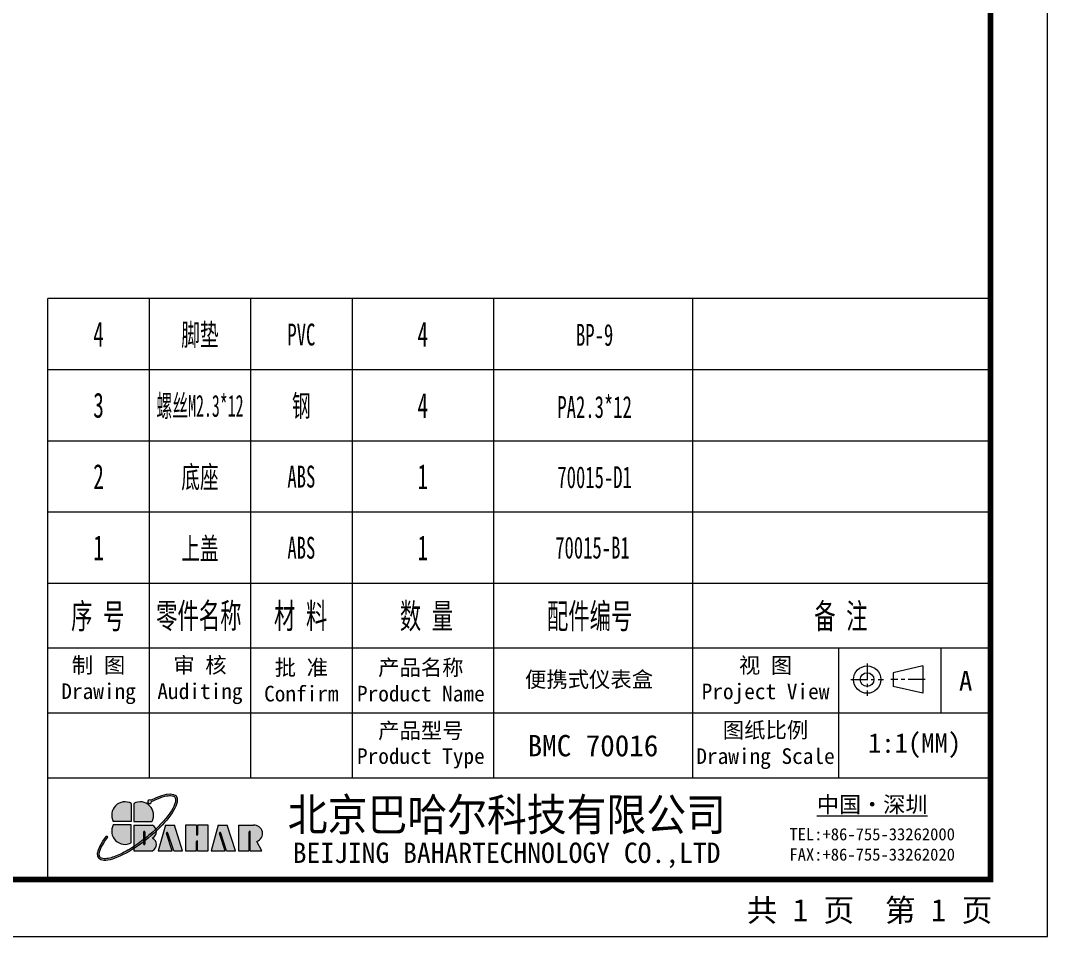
# Model space of a CAD drawing. Header units: millimetres. Extents: x 2243 to 2552, y 611 to 826.
# Drawn here: x 2456.2 to 2552.3, y 611.2 to 696.9 of the extents above; entities that cross this region are included whole.
import ezdxf
from ezdxf.enums import TextEntityAlignment as Align

# ---------------------------------------------------------------- set-up
doc = ezdxf.new("R2010")
doc.units = ezdxf.units.MM
doc.linetypes.add('CENTER', pattern=[50.8, 31.75, -6.35, 6.35, -6.35])
doc.layers.add('from', color=7, linetype='Continuous', lineweight=13)
doc.styles.add('FFS', font='SIMFANG.TTF', dxfattribs={"width": 0.9})
doc.styles.add('宋体', font='SimSun.ttf')
doc.styles.add('样式 1', font='SIMKAI.TTF')

msp = doc.modelspace()

# ---------------------------------------------------------------- hatches: boundary and pattern name
at = {"layer": 'from'}
h = msp.add_hatch(color=5, dxfattribs=at)
h.set_gradient(color1=(0, 0, 255), color2=(204, 204, 255), rotation=270, one_color=1, tint=0.9, name='HEMISPHERICAL')
edge = h.paths.add_edge_path()
edge.add_arc((2468.25, 623.782), 0.179, 53.71062, 361.77764)
edge.add_spline(control_points=[(2468.429, 623.788), (2468.523, 623.836), (2468.616, 623.882), (2469.071, 624.096), (2469.405, 624.218), (2469.895, 624.336), (2470.074, 624.357), (2470.325, 624.349), (2470.412, 624.33), (2470.54, 624.277), (2470.583, 624.245), (2470.615, 624.205), (2470.645, 624.167), (2470.667, 624.12), (2470.691, 623.997), (2470.692, 623.921), (2470.666, 623.739), (2470.638, 623.635), (2470.506, 623.283), (2470.351, 623.001), (2469.926, 622.39), (2469.655, 622.061), (2469.187, 621.56), (2469.021, 621.393), (2468.846, 621.227)], knot_values=[5.294493, 5.294493, 5.294493, 5.294493, 5.376277, 5.376277, 5.702775, 5.702775, 5.939248, 5.939248, 6.116058, 6.116058, 6.283185, 6.283185, 6.283185, 6.442424, 6.442424, 6.601663, 6.601663, 6.760901, 6.760901, 7.088368, 7.088368, 7.415835, 7.415835, 7.578603, 7.578603, 7.578603, 7.578603], degree=3, periodic=0)
edge.add_ellipse((2467.669, 620.967), major_axis=(1.227, 0.053), ratio=0.67178, start_angle=362.49244, end_angle=374.72333, ccw=False)
edge.add_ellipse((2467.108, 621.398), major_axis=(3.629, 2.905), ratio=0.307549, start_angle=-75.30393, end_angle=56.66872)
edge = h.paths.add_edge_path()
edge.add_ellipse((2467.108, 621.398), major_axis=(3.629, 2.905), ratio=0.307549, start_angle=-233.44549, end_angle=-108.8635)
edge.add_line((2466.78, 619.402), (2466.78, 619.589))
edge.add_spline(control_points=[(2466.78, 619.589), (2466.41, 619.348), (2466.045, 619.136), (2465.255, 618.74), (2464.845, 618.583), (2464.315, 618.459), (2464.146, 618.439), (2463.898, 618.445), (2463.808, 618.463), (2463.685, 618.514), (2463.644, 618.542), (2463.582, 618.61), (2463.56, 618.651), (2463.53, 618.756), (2463.524, 618.822), (2463.535, 618.979), (2463.554, 619.07), (2463.651, 619.38), (2463.773, 619.632), (2464.063, 620.085), (2464.198, 620.272), (2464.352, 620.466)], knot_values=[8.160228, 8.160228, 8.160228, 8.160228, 8.46118, 8.46118, 8.851592, 8.851592, 9.075192, 9.075192, 9.255281, 9.255281, 9.404795, 9.404795, 9.554309, 9.554309, 9.703823, 9.703823, 9.853337, 9.853337, 10.159988, 10.159988, 10.357569, 10.357569, 10.357569, 10.357569], degree=3, periodic=0)
edge.add_line((2464.352, 620.466), (2464.229, 620.564))
edge = h.paths.add_edge_path()
edge.add_spline(control_points=[(2467.691, 620.236), (2467.499, 620.089), (2467.305, 619.947), (2467, 619.735), (2466.89, 619.661), (2466.78, 619.589)], knot_values=[7.912898, 7.912898, 7.912898, 7.912898, 8.070768, 8.070768, 8.160228, 8.160228, 8.160228, 8.160228], degree=3, periodic=0)
edge.add_line((2466.78, 619.589), (2466.78, 619.402))
edge.add_ellipse((2467.108, 621.398), major_axis=(3.629, 2.905), ratio=0.307549, start_angle=-108.8635, end_angle=-94.86485)
edge.add_line((2467.691, 620.039), (2467.691, 620.236))
edge = h.paths.add_edge_path()
edge.add_spline(control_points=[(2468.846, 621.227), (2468.67, 621.059), (2468.485, 620.892), (2468.138, 620.593), (2467.976, 620.461), (2467.813, 620.332)], knot_values=[7.578603, 7.578603, 7.578603, 7.578603, 7.743301, 7.743301, 7.879158, 7.879158, 7.879158, 7.879158], degree=3, periodic=0)
edge.add_line((2467.813, 620.332), (2467.813, 620.133))
edge.add_ellipse((2467.108, 621.398), major_axis=(3.629, 2.905), ratio=0.307549, start_angle=-92.96123, end_angle=-75.30393)
edge.add_ellipse((2467.669, 620.967), major_axis=(1.227, 0.053), ratio=0.67178, start_angle=362.49244, end_angle=374.72333)
edge = h.paths.add_edge_path()
edge.add_ellipse((2467.108, 621.398), major_axis=(3.629, 2.905), ratio=0.307549, start_angle=-94.86485, end_angle=-92.96123)
edge.add_line((2467.813, 620.133), (2467.813, 620.332))
edge.add_spline(control_points=[(2467.813, 620.332), (2467.772, 620.3), (2467.731, 620.268), (2467.691, 620.236)], knot_values=[7.879158, 7.879158, 7.879158, 7.879158, 7.912898, 7.912898, 7.912898, 7.912898], degree=3, periodic=0)
edge.add_line((2467.691, 620.236), (2467.691, 620.039))
h = msp.add_hatch(color=256, dxfattribs=at)
h.set_gradient(color1=(204, 51, 0), color2=(255, 140, 102), one_color=1, tint=0.7, name='HEMISPHERICAL')
h.paths.add_polyline_path([(2466.538, 623.617, 0.742451), (2464.844, 621.94), (2466.538, 621.94)])
h = msp.add_hatch(color=256, dxfattribs=at)
h.set_gradient(color1=(35, 39, 169), color2=(98, 103, 223), one_color=1, tint=0.63, name='HEMISPHERICAL')
h.paths.add_polyline_path([(2466.78, 623.617), (2466.78, 621.94), (2468.474, 621.94, 0.742451)])
h = msp.add_hatch(color=256, dxfattribs=at)
h.set_gradient(color1=(0, 127, 63), color2=(15, 255, 135), one_color=1, tint=0.53, name='INVCURVED')
h.paths.add_polyline_path([(2466.538, 621.616), (2464.844, 621.616, 0.742451), (2466.538, 619.939)])
h = msp.add_hatch(color=7, dxfattribs=at)
h.paths.add_polyline_path([(2478.117, 621.577), (2476.577, 621.577), (2476.577, 619.175), (2477.558, 619.175), (2477.558, 620.953, -1), (2477.68, 620.953), (2477.68, 619.175), (2478.76, 619.175), (2478.295, 620.066, 0.80943)])
h.paths.add_polyline_path([(2475.459, 619.175), (2476.296, 619.175), (2475.527, 621.577), (2474.682, 621.577), (2474.008, 619.175), (2475.309, 619.175), (2474.785, 620.804, -1), (2474.921, 620.848)])
h.paths.add_polyline_path([(2473.733, 621.577), (2472.749, 621.577), (2472.749, 620.712, -1), (2472.626, 620.712), (2472.626, 621.577), (2471.608, 621.577), (2471.608, 619.175), (2472.626, 619.175), (2472.626, 620.047, -1), (2472.749, 620.047), (2472.749, 619.175), (2473.733, 619.175)])
h.paths.add_polyline_path([(2470.572, 621.577), (2469.727, 621.577), (2469.053, 619.175), (2470.354, 619.175), (2469.83, 620.804, -1), (2469.966, 620.848), (2470.504, 619.175), (2471.341, 619.175)])
edge = h.paths.add_edge_path()
edge.add_line((2467.813, 620.133), (2467.813, 619.829))
edge.add_arc((2467.752, 619.829), 0.0612, -180, 0, ccw=False)
edge.add_line((2467.691, 619.829), (2467.691, 620.039))
edge.add_ellipse((2467.108, 621.398), major_axis=(3.629, 2.905), ratio=0.307549, start_angle=-108.8635, end_angle=-94.86485, ccw=False)
edge.add_line((2466.78, 619.402), (2466.78, 619.175))
edge.add_line((2466.78, 619.175), (2468.524, 619.175))
edge.add_ellipse((2467.669, 619.747), major_axis=(1.227, 0.053), ratio=0.67178, start_angle=312.54488, end_angle=406.01563)
edge.add_ellipse((2467.669, 620.967), major_axis=(1.227, 0.053), ratio=0.67178, start_angle=310.68759, end_angle=362.49244)
edge.add_ellipse((2467.108, 621.398), major_axis=(3.629, 2.905), ratio=0.307549, start_angle=-92.96123, end_angle=-75.30393, ccw=False)
edge = h.paths.add_edge_path()
edge.add_line((2466.78, 621.577), (2466.78, 619.589))
edge.add_spline(control_points=[(2466.78, 619.589), (2466.89, 619.661), (2467, 619.735), (2467.305, 619.947), (2467.499, 620.089), (2467.691, 620.236)], knot_values=[7.912898, 7.912898, 7.912898, 7.912898, 8.002358, 8.002358, 8.160228, 8.160228, 8.160228, 8.160228], degree=3, periodic=0)
edge.add_line((2467.691, 620.236), (2467.691, 620.933))
edge.add_arc((2467.752, 620.933), 0.0612, 0, 180, ccw=False)
edge.add_line((2467.813, 620.933), (2467.813, 620.332))
edge.add_spline(control_points=[(2467.813, 620.332), (2467.976, 620.461), (2468.138, 620.593), (2468.485, 620.892), (2468.67, 621.059), (2468.846, 621.227)], knot_values=[7.578603, 7.578603, 7.578603, 7.578603, 7.71446, 7.71446, 7.879158, 7.879158, 7.879158, 7.879158], degree=3, periodic=0)
edge.add_ellipse((2467.669, 620.967), major_axis=(1.227, 0.053), ratio=0.67178, start_angle=374.72333, end_angle=404.056)
edge.add_line((2468.526, 621.577), (2466.78, 621.577))

# ---------------------------------------------------------------- linework, layer by layer
for p, q in [((2546.985, 670.869), (2458.722, 670.869)), ((2458.722, 644.218), (2458.722, 670.869)), ((2468.216, 670.869), (2468.216, 644.218)), ((2477.711, 670.869), (2477.711, 644.218)), ((2487.205, 670.869), (2487.205, 644.218)), ((2500.45, 670.869), (2500.45, 644.218)), ((2519.073, 670.869), (2519.073, 644.218)), ((2546.985, 664.206), (2458.722, 664.206)), ((2546.985, 657.544), (2458.722, 657.544)), ((2546.985, 650.881), (2458.722, 650.881)), ((2458.722, 638.142), (2458.722, 644.218)), ((2546.985, 644.218), (2458.722, 644.218)), ((2468.216, 644.218), (2468.216, 638.142)), ((2477.711, 644.218), (2477.711, 638.142)), ((2487.205, 644.218), (2487.205, 638.142)), ((2500.45, 644.218), (2500.45, 638.142)), ((2519.073, 644.218), (2519.073, 638.142)), ((2546.985, 638.142), (2458.722, 638.142)), ((2458.722, 616.494), (2458.722, 638.142)), ((2546.985, 638.142), (2458.722, 638.142)), ((2468.216, 638.142), (2468.216, 625.989)), ((2477.711, 638.142), (2477.711, 625.989)), ((2487.205, 638.142), (2487.205, 625.989)), ((2500.45, 638.142), (2500.45, 625.989)), ((2519.073, 638.142), (2519.073, 625.989)), ((2532.759, 638.142), (2532.759, 625.989)), ((2542.326, 638.142), (2542.326, 632.065)), ((2540.636, 636.488), (2537.865, 635.848)), ((2537.865, 635.848), (2537.865, 634.568)), ((2540.636, 636.488), (2540.636, 633.928)), ((2540.636, 633.928), (2537.865, 634.568)), ((2546.985, 632.065), (2458.722, 632.065)), ((2546.985, 625.989), (2458.722, 625.989)), ((2466.538, 623.617), (2466.538, 621.94)), ((2466.78, 623.617), (2466.78, 621.94)), ((2466.538, 621.94), (2464.844, 621.94)), ((2466.538, 621.616), (2464.844, 621.616)), ((2466.538, 619.939), (2466.538, 621.616)), ((2466.78, 621.94), (2468.474, 621.94)), ((2466.78, 621.577), (2468.526, 621.577)), ((2466.78, 621.577), (2466.78, 619.175)), ((2469.727, 621.577), (2469.053, 619.175)), ((2469.727, 621.577), (2470.572, 621.577)), ((2471.341, 619.175), (2470.572, 621.577)), ((2472.626, 621.577), (2471.608, 621.577)), ((2471.608, 621.577), (2471.608, 619.175)), ((2472.626, 621.577), (2472.626, 620.712)), ((2472.749, 621.577), (2472.749, 620.712)), ((2473.733, 621.577), (2472.749, 621.577)), ((2473.733, 619.175), (2473.733, 621.577)), ((2474.682, 621.577), (2474.008, 619.175)), ((2474.682, 621.577), (2475.527, 621.577)), ((2476.296, 619.175), (2475.527, 621.577)), ((2476.577, 621.577), (2477.974, 621.577)), ((2476.577, 621.577), (2476.577, 619.175)), ((2464.352, 620.466), (2464.229, 620.564)), ((2467.691, 620.933), (2467.691, 619.829)), ((2467.813, 620.933), (2467.813, 619.829)), ((2470.354, 619.175), (2469.83, 620.804)), ((2470.504, 619.175), (2469.966, 620.848)), ((2475.309, 619.175), (2474.785, 620.804)), ((2475.459, 619.175), (2474.921, 620.848)), ((2477.558, 619.175), (2477.558, 620.953)), ((2477.68, 619.175), (2477.68, 620.953)), ((2472.626, 619.175), (2472.626, 620.047)), ((2472.749, 619.175), (2472.749, 620.047)), ((2478.76, 619.175), (2478.295, 620.066)), ((2466.78, 619.175), (2468.524, 619.175)), ((2469.053, 619.175), (2470.354, 619.175)), ((2470.504, 619.175), (2471.341, 619.175)), ((2471.608, 619.175), (2472.626, 619.175)), ((2472.749, 619.175), (2473.733, 619.175)), ((2474.008, 619.175), (2475.309, 619.175)), ((2475.459, 619.175), (2476.296, 619.175)), ((2476.577, 619.175), (2477.558, 619.175)), ((2477.68, 619.175), (2478.76, 619.175)), ((2546.985, 616.494), (2459.454, 616.494))]:
    msp.add_line(p, q, dxfattribs=at)
at = {"layer": 'from', "color": 1, "linetype": 'CENTER', "ltscale": 0.05}
for p, q in [((2535.431, 636.732), (2535.431, 633.684)), ((2533.908, 635.208), (2536.955, 635.208)), ((2540.849, 635.208), (2537.652, 635.208))]:
    msp.add_line(p, q, dxfattribs=at)
at = {"layer": 'from'}
msp.add_lwpolyline([(2243.173, 611.167), (2552.313, 611.167), (2552.313, 825.991), (2243.173, 825.991)], close=True, dxfattribs=at)
at = {"layer": 'from', "const_width": 0.533}
msp.add_lwpolyline([(2248.5, 616.494), (2248.5, 820.663), (2546.985, 820.663), (2546.985, 616.494), (2248.5, 616.494)], dxfattribs=at)
at = {"layer": 'from'}
for radius in [1.28, 0.64]:
    msp.add_circle((2535.431, 635.208), radius, dxfattribs=at)
for centre, radius, start, end in [((2465.944, 622.522), 1.245, 61.52283, 207.89112), ((2467.374, 622.522), 1.245, 332.10888, 118.47717), ((2468.25, 623.782), 0.179, 53.71062, 1.77764), ((2465.944, 621.034), 1.245, 152.10888, 298.47717), ((2478.045, 620.803), 0.777, 288.77334, 95.2757), ((2467.752, 620.933), 0.0612, 0, 180), ((2469.898, 620.826), 0.0714, 17.82851, 197.82851), ((2472.688, 620.712), 0.0612, 180, 0), ((2474.853, 620.826), 0.0714, 17.82851, 197.82851), ((2477.619, 620.953), 0.0612, 0, 180), ((2467.752, 619.829), 0.0612, 180, 0), ((2472.688, 620.047), 0.0612, 0, 180)]:
    msp.add_arc(centre, radius, start, end, dxfattribs=at)
at = {"layer": 'from', "extrusion": (0, 0, -1)}
msp.add_ellipse((2467.108, 621.398), major_axis=(3.629, 2.905), ratio=0.307549, start_param=5.29413, end_param=10.357578, dxfattribs=at)
at = {"layer": 'from'}
for centre, start_param, end_param in [((2467.669, 620.967), 5.422521, 7.052108), ((2467.669, 619.747), 5.454937, 7.086309)]:
    msp.add_ellipse(centre, major_axis=(1.227, 0.053), ratio=0.67178, start_param=start_param, end_param=end_param, dxfattribs=at)
msp.add_open_spline([(2468.429, 623.788), (2468.523, 623.836), (2468.616, 623.882), (2469.071, 624.096), (2469.405, 624.218), (2469.895, 624.336), (2470.074, 624.357), (2470.325, 624.349), (2470.412, 624.33), (2470.54, 624.277), (2470.583, 624.245), (2470.615, 624.205), (2470.645, 624.167), (2470.667, 624.12), (2470.691, 623.997), (2470.692, 623.921), (2470.666, 623.739), (2470.638, 623.635), (2470.506, 623.283), (2470.351, 623.001), (2469.926, 622.39), (2469.655, 622.061), (2469.029, 621.392), (2468.674, 621.053), (2467.916, 620.403), (2467.514, 620.092), (2466.63, 619.477), (2466.147, 619.187), (2465.255, 618.74), (2464.845, 618.583), (2464.315, 618.459), (2464.146, 618.439), (2463.898, 618.445), (2463.808, 618.463), (2463.685, 618.514), (2463.644, 618.542), (2463.582, 618.61), (2463.56, 618.651), (2463.53, 618.756), (2463.524, 618.822), (2463.535, 618.979), (2463.554, 619.07), (2463.651, 619.38), (2463.773, 619.632), (2464.063, 620.085), (2464.198, 620.272), (2464.352, 620.466)], degree=3, knots=[5.294493, 5.294493, 5.294493, 5.294493, 5.376277, 5.376277, 5.702775, 5.702775, 5.939248, 5.939248, 6.116058, 6.116058, 6.283185, 6.283185, 6.283185, 6.442424, 6.442424, 6.601663, 6.601663, 6.760901, 6.760901, 7.088368, 7.088368, 7.415835, 7.415835, 7.743301, 7.743301, 8.070768, 8.070768, 8.46118, 8.46118, 8.851592, 8.851592, 9.075192, 9.075192, 9.255281, 9.255281, 9.404795, 9.404795, 9.554309, 9.554309, 9.703823, 9.703823, 9.853337, 9.853337, 10.159988, 10.159988, 10.357569, 10.357569, 10.357569, 10.357569], dxfattribs=at)

# ---------------------------------------------------------------- texts
at = {"style": '宋体', "width": 0.625}
for s, p in [('序 号', (2460.901, 639.982)), ('零件名称', (2468.863, 640.021)), ('材 料', (2479.894, 640.001)), ('数 量', (2491.672, 639.988)), ('配件编号', (2505.452, 639.988)), ('备 注', (2530.477, 639.982))]:
    msp.add_text(s, height=2.3443, dxfattribs=at).set_placement(p)
at = {"layer": 'from', "style": '宋体'}
for s, height, width, p in [('4', 2.344, 0.625, (2463.469, 667.537)), ('脚垫', 2.0513, 0.625, (2472.964, 667.537)), ('PVC', 2.0513, 0.625, (2482.458, 667.511)), ('4', 2.344, 0.625, (2493.828, 667.537)), ('BP-9', 2.0513, 0.625, (2509.915, 667.465)), ('3', 2.344, 0.625, (2463.469, 660.875)), ('螺丝M2.3*12', 2.0513, 0.53125, (2472.964, 660.875)), ('钢', 2.051, 0.625, (2482.458, 660.875)), ('4', 2.344, 0.625, (2493.828, 660.875)), ('PA2.3*12', 2.0513, 0.625, (2509.915, 660.802)), ('2', 2.344, 0.625, (2463.469, 654.212)), ('底座', 2.0513, 0.625, (2472.964, 654.212)), ('ABS', 2.0513, 0.625, (2482.458, 654.212)), ('1', 2.344, 0.625, (2493.828, 654.212)), ('70015-D1', 2.0513, 0.625, (2509.915, 654.14)), ('1', 2.344, 0.625, (2463.469, 647.55)), ('上盖', 2.0513, 0.625, (2472.964, 647.55)), ('ABS', 2.0513, 0.625, (2482.458, 647.55)), ('1', 2.344, 0.625, (2493.828, 647.55)), ('70015-B1', 2.0513, 0.625, (2509.712, 647.55))]:
    msp.add_text(s, height=height, dxfattribs=dict(at, width=width)).set_placement(p, align=Align.MIDDLE)
for s, height, p in [('便携式仪表盒', 1.4652, (2509.391, 635.225)), ('BMC 70016', 1.998, (2509.762, 629.027))]:
    msp.add_text(s, height=height, dxfattribs=at).set_placement(p, align=Align.MIDDLE_CENTER)
at = {"layer": 'from', "attachment_point": 5, "style": '宋体'}
for s, insert, char_height in [('制 图\\PDrawing', (2463.469, 635.104), 1.4652), ('审 核\\PAuditing', (2472.964, 635.104), 1.4652), ('视 图\\PProject View', (2525.916, 635.104), 1.46521), ('批 准\\PConfirm', (2482.458, 635.104), 1.4652), ('产品名称\\PProduct Name', (2493.645, 635.104), 1.46521), ('{\\fSimSun|b0|i0|c134|p2;A}', (2544.656, 635.104), 1.83151), ('图纸比例\\PDrawing Scale', (2525.916, 629.027), 1.46521), ('1:1(MM)', (2539.872, 629.027), 1.8315), ('{\\fSimSun|b0|i0|c134|p2;\\H1.25x;共 1 页  第 1 页}', (2535.653, 613.505), 1.68792)]:
    msp.add_mtext(s, dxfattribs=dict(at, insert=insert, char_height=char_height))
at = {"layer": 'from', "insert": (2493.645, 629.027), "char_height": 1.46521, "attachment_point": 5, "line_spacing_factor": 0.975, "style": '宋体'}
msp.add_mtext('产品型号\\PProduct Type', dxfattribs=at)
at = {"layer": 'from', "color": 3, "insert": (2501.697, 622.4), "char_height": 3.03825, "attachment_point": 5, "style": 'FFS'}
msp.add_mtext('{\\fSimSun|b0|i0|c134|p2;\\C7;北京巴哈尔科技有限公司}', dxfattribs=at)
at = {"layer": 'from', "attachment_point": 5}
for s, insert, char_height in [('{\\fSimSun|b0|i0|c134|p2;\\L中国\\fSimSun|b0|i0|c134|p0;·深圳}', (2535.902, 623.439), 1.51913), ('{\\fSimSun|b0|i0|c134|p2;TEL:+86-755-33262000\\PFAX:+86-755-33262020}', (2535.902, 619.776), 1.13934)]:
    msp.add_mtext(s, dxfattribs=dict(at, insert=insert, char_height=char_height))
at = {"layer": 'from', "insert": (2481.65, 619.949), "char_height": 1.89891, "width": 86.69175, "attachment_point": 1, "style": '样式 1'}
msp.add_mtext('BEIJING BAHARTECHNOLOGY CO.,LTD', dxfattribs=at)

doc.saveas('drawing.dxf')
